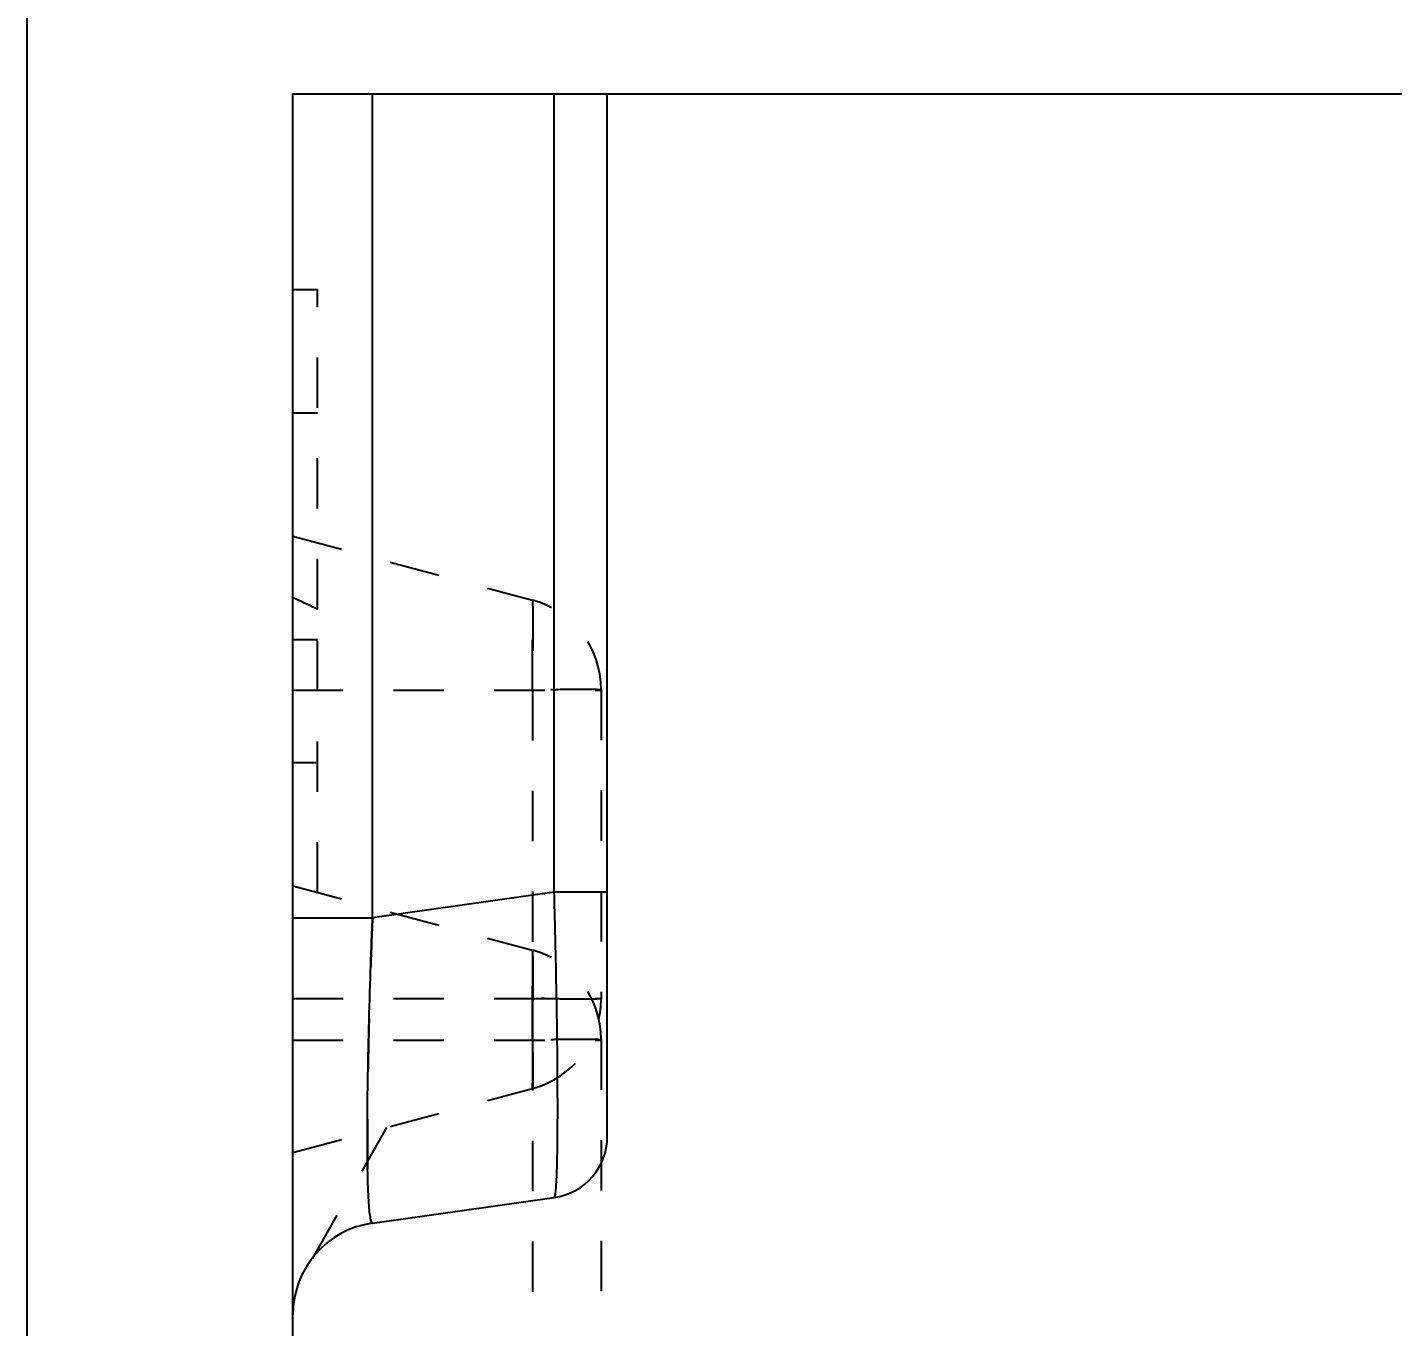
# Model space of a CAD drawing. Header units: millimetres. Extents: x 564 to 2602, y -1989 to 1042.
# Drawn here: x 1043.51 to 1087.81, y -654.8 to -612.65 of the extents above; entities that cross this region are included whole.
import ezdxf

# ---------------------------------------------------------------- set-up
doc = ezdxf.new("R2010")
doc.units = ezdxf.units.MM
doc.header["$LTSCALE"] = 16.335
doc.header["$PDMODE"] = 3
doc.header["$PDSIZE"] = 0.3125
doc.linetypes.add('HIDDEN', pattern=[0.2, 0.1, -0.1])
doc.layers.get('0').update_dxf_attribs({"linetype": 'CONTINUOUS'})
doc.layers.get('Defpoints').update_dxf_attribs({"linetype": 'CONTINUOUS'})
doc.layers.add('DEFAULT_2', color=8, linetype='HIDDEN')
doc.styles.get("Standard").update_dxf_attribs({"font": 'txt', "width": 0.8})
doc.dimstyles.new('STANDARD$0', dxfattribs={"dimscale": 2, "dimtxt": 3, "dimasz": 3, "dimexe": 1.25, "dimexo": 0.625, "dimgap": 0.5, "dimtad": 0, "dimdsep": 46, "dimlunit": 6, "dimtxsty": 'Standard', "dimblk": 'CLOSEDBLANK', "dimcen": 0, "dimclrt": 2, "dimazin": 2, "dimtfac": 2, "dimtmove": 1, "dimatfit": 3, "dimfxl": 0, "dimtolj": 1, "dimtzin": 0, "dimarcsym": 0})

# ---------------------------------------------------------------- blocks, each defined once
blk = doc.blocks.new('_ClosedBlank')
at = {"color": 0, "linetype": 'ByBlock', "lineweight": -2}
for p, q in [((-1, 0.1667), (0, 0)), ((-1, 0.1667), (-1, -0.1667)), ((0, 0), (-1, -0.1667))]:
    blk.add_line(p, q, dxfattribs=at)
blk = doc.blocks.new('*D160')
at = {"color": 6, "linetype": 'Continuous', "lineweight": -2}
for p, q in [((1043.513, -662.516), (1043.513, -587.525)), ((1053.513, -587.525), (1059.546, -587.525)), ((1103.831, -587.525), (1090.212, -587.525)), ((1113.831, -651.808), (1113.831, -587.525))]:
    blk.add_line(p, q, dxfattribs=at)
at = {"layer": 'Defpoints', "color": 0}
for p in [(1043.513, -587.525), (1113.831, -651.808), (1043.513, -662.516)]:
    blk.add_point(p, dxfattribs=at)
at = {"color": 6, "lineweight": -2, "xscale": 10, "yscale": 10, "zscale": 10, "rotation": 180}
blk.add_blockref('_ClosedBlank', (1043.513, -587.525), dxfattribs=at)
at = {"color": 6, "lineweight": -2, "xscale": 10, "yscale": 10, "zscale": 10}
blk.add_blockref('_ClosedBlank', (1113.831, -587.525), dxfattribs=at)
at = {"color": 4, "insert": (1074.879, -587.525), "char_height": 10, "attachment_point": 5}
blk.add_mtext('\\A1;70.32', dxfattribs=at)

msp = doc.modelspace()

# ---------------------------------------------------------------- linework, layer by layer
at = {"color": 7, "linetype": 'Continuous'}
for p, q in [((1052.131, -865.805), (1052.131, -614.805)), ((1052.131, -614.805), (1113.831, -614.805)), ((1054.713, -641.54), (1054.713, -614.805)), ((1060.609, -640.711), (1060.609, -614.805)), ((1062.331, -648.633), (1062.331, -614.805)), ((1060.609, -640.711), (1054.713, -641.54)), ((1062.331, -640.711), (1060.609, -640.711)), ((1052.131, -641.54), (1054.713, -641.54)), ((1054.713, -651.442), (1060.609, -650.614))]:
    msp.add_line(p, q, dxfattribs=at)
for centre, radius, start, end in [((1060.331, -648.633), 2, 278, 0), ((1055.131, -654.413), 3, 98, 180)]:
    msp.add_arc(centre, radius, start, end, dxfattribs=at)
for points, knots in [([(1060.609, -650.614), (1060.615, -650.613), (1060.627, -650.593), (1060.636, -650.557), (1060.648, -650.495), (1060.663, -650.368), (1060.679, -650.152), (1060.694, -649.825), (1060.706, -649.411), (1060.714, -648.913), (1060.72, -648.337), (1060.721, -647.686), (1060.719, -646.969), (1060.712, -645.898), (1060.693, -644.449), (1060.658, -642.617), (1060.627, -641.355), (1060.609, -640.711)], [0, 0, 0, 0, 0.00189, 0.00583, 0.01204, 0.020559, 0.044534, 0.077612, 0.119518, 0.169893, 0.228251, 0.294062, 0.366671, 0.445384, 0.617959, 0.805237, 1, 1, 1, 1]), ([(1054.713, -651.442), (1054.695, -651.445), (1054.658, -651.364), (1054.638, -651.243), (1054.607, -651.004), (1054.587, -650.687), (1054.568, -650.276), (1054.555, -649.782), (1054.547, -649.205), (1054.544, -648.292), (1054.555, -646.997), (1054.588, -645.297), (1054.641, -643.454), (1054.687, -642.186), (1054.713, -641.54)], [0, 0, 0, 0, 0.005619, 0.019653, 0.042892, 0.075315, 0.116714, 0.166771, 0.225009, 0.2909, 0.442853, 0.61641, 0.804621, 1, 1, 1, 1])]:
    msp.add_open_spline(points, degree=3, knots=knots, dxfattribs=at)
at = {"layer": 'DEFAULT_2', "color": 8, "linetype": 'HIDDEN'}
for p, q in [((1052.131, -621.155), (1052.931, -621.155)), ((1052.931, -631.528), (1052.931, -621.155)), ((1052.131, -625.155), (1052.931, -625.155)), ((1052.131, -629.155), (1059.907, -631.239)), ((1052.131, -632.505), (1052.931, -632.505)), ((1052.931, -640.72), (1052.931, -632.505)), ((1052.131, -634.155), (1062.131, -634.155)), ((1059.907, -634.155), (1059.907, -644.155)), ((1062.131, -634.137), (1062.131, -644.174)), ((1052.131, -636.505), (1052.931, -636.505)), ((1052.131, -640.505), (1059.907, -642.589)), ((1052.131, -644.155), (1062.131, -644.155)), ((1052.131, -645.505), (1062.131, -645.505)), ((1059.907, -645.505), (1059.907, -663.505)), ((1062.131, -645.487), (1062.131, -663.524)), ((1052.131, -649.155), (1059.907, -647.072)), ((1055.171, -648.341), (1052.131, -653.692))]:
    msp.add_line(p, q, dxfattribs=at)
for centre, radius, start, end in [((1041.587, -654.829), 25.915, 64.0408, 65.9922), ((1059.131, -634.137), 3, 0, 75), ((1059.131, -645.487), 3, 0, 75), ((1059.131, -644.174), 3, 285, 0)]:
    msp.add_arc(centre, radius, start, end, dxfattribs=at)
for points, knots in [([(1059.907, -634.155), (1059.907, -633.783), (1059.908, -633.243), (1059.909, -632.556), (1059.909, -632.12), (1059.91, -631.803), (1059.911, -631.593), (1059.912, -631.469), (1059.911, -631.378), (1059.911, -631.296), (1059.907, -631.276), (1059.909, -631.235), (1059.907, -631.239)], [0, 0, 0, 0, 0.382627, 0.555422, 0.706883, 0.831155, 0.881484, 0.923401, 0.956564, 0.980627, 0.99523, 1, 1, 1, 1]), ([(1059.907, -634.155), (1059.907, -633.783), (1059.908, -633.243), (1059.909, -632.556), (1059.909, -632.12), (1059.91, -631.803), (1059.911, -631.593), (1059.912, -631.469), (1059.911, -631.378), (1059.911, -631.296), (1059.907, -631.276), (1059.909, -631.235), (1059.907, -631.239)], [0, 0, 0, 0, 0.382627, 0.555422, 0.706883, 0.831155, 0.881484, 0.923401, 0.956564, 0.980627, 0.99523, 1, 1, 1, 1]), ([(1059.907, -631.239), (1059.911, -631.524), (1059.907, -632.124), (1059.915, -633.096), (1059.908, -633.783), (1059.907, -634.155)], [0, 0, 0, 0, 0.293021, 0.6174, 1, 1, 1, 1]), ([(1062.131, -634.155), (1062.127, -634.155), (1062.114, -634.151), (1062.084, -634.147), (1062.035, -634.14), (1061.93, -634.134), (1061.753, -634.135), (1061.362, -634.139), (1060.738, -634.13), (1060.204, -634.155), (1059.907, -634.155)], [0, 0, 0, 0, 0.004686, 0.018402, 0.040921, 0.072094, 0.159793, 0.279187, 0.599837, 1, 1, 1, 1]), ([(1054.713, -641.54), (1054.687, -642.186), (1054.641, -643.454), (1054.588, -645.297), (1054.555, -646.997), (1054.544, -648.293), (1054.547, -649.206), (1054.555, -649.782), (1054.568, -650.277), (1054.587, -650.688), (1054.607, -651.004), (1054.638, -651.243), (1054.658, -651.364), (1054.695, -651.445), (1054.713, -651.442)], [0, 0, 0, 0, 0.19538, 0.383644, 0.557243, 0.709203, 0.775078, 0.8333, 0.883326, 0.924709, 0.957116, 0.980347, 0.99438, 1, 1, 1, 1]), ([(1059.907, -645.505), (1059.907, -645.133), (1059.908, -644.593), (1059.909, -643.906), (1059.909, -643.47), (1059.91, -643.153), (1059.911, -642.943), (1059.912, -642.819), (1059.911, -642.728), (1059.911, -642.646), (1059.907, -642.626), (1059.909, -642.585), (1059.907, -642.589)], [0, 0, 0, 0, 0.382627, 0.555422, 0.706883, 0.831155, 0.881484, 0.923401, 0.956564, 0.980627, 0.99523, 1, 1, 1, 1]), ([(1059.909, -644.155), (1059.909, -644.065), (1059.909, -643.828), (1059.909, -643.47), (1059.91, -643.153), (1059.911, -642.943), (1059.912, -642.819), (1059.911, -642.728), (1059.911, -642.646), (1059.907, -642.626), (1059.909, -642.585), (1059.907, -642.589)], [0, 0, 0, 0, 0.172271, 0.454266, 0.685639, 0.779343, 0.857386, 0.919129, 0.963931, 0.991119, 1, 1, 1, 1]), ([(1059.909, -644.155), (1059.909, -644.065), (1059.909, -643.828), (1059.909, -643.47), (1059.91, -643.153), (1059.911, -642.943), (1059.912, -642.819), (1059.911, -642.728), (1059.911, -642.646), (1059.907, -642.626), (1059.909, -642.585), (1059.907, -642.589)], [0, 0, 0, 0, 0.172271, 0.454266, 0.685639, 0.779343, 0.857386, 0.919129, 0.963931, 0.991119, 1, 1, 1, 1]), ([(1059.907, -645.505), (1059.907, -645.133), (1059.908, -644.593), (1059.909, -643.906), (1059.909, -643.47), (1059.91, -643.153), (1059.911, -642.943), (1059.912, -642.819), (1059.911, -642.728), (1059.911, -642.646), (1059.907, -642.626), (1059.909, -642.585), (1059.907, -642.589)], [0, 0, 0, 0, 0.382627, 0.555422, 0.706883, 0.831155, 0.881484, 0.923401, 0.956564, 0.980627, 0.99523, 1, 1, 1, 1]), ([(1059.907, -642.589), (1059.911, -642.874), (1059.907, -643.474), (1059.915, -644.446), (1059.908, -645.133), (1059.907, -645.505)], [0, 0, 0, 0, 0.293021, 0.6174, 1, 1, 1, 1]), ([(1059.907, -644.155), (1059.907, -644.527), (1059.908, -645.067), (1059.909, -645.755), (1059.909, -646.19), (1059.91, -646.508), (1059.911, -646.717), (1059.912, -646.841), (1059.911, -646.932), (1059.911, -647.014), (1059.907, -647.035), (1059.909, -647.076), (1059.907, -647.072)], [0, 0, 0, 0, 0.382627, 0.555422, 0.706883, 0.831155, 0.881484, 0.923401, 0.956564, 0.980627, 0.99523, 1, 1, 1, 1]), ([(1061.82, -644.176), (1061.706, -644.175), (1061.444, -644.172), (1061.004, -644.178), (1060.48, -644.166), (1060.105, -644.156), (1059.907, -644.155)], [0, 0, 0, 0, 0.178153, 0.411517, 0.689943, 1, 1, 1, 1]), ([(1059.907, -647.072), (1059.911, -646.787), (1059.907, -646.187), (1059.915, -645.215), (1059.908, -644.527), (1059.907, -644.155)], [0, 0, 0, 0, 0.293021, 0.6174, 1, 1, 1, 1]), ([(1059.907, -644.155), (1059.907, -644.527), (1059.908, -644.977), (1059.908, -645.427), (1059.909, -645.505)], [0, 0, 0, 0, 0.826597, 1, 1, 1, 1]), ([(1062.131, -644.155), (1062.124, -644.155), (1062.098, -644.164), (1062.039, -644.169), (1061.942, -644.177), (1061.865, -644.176), (1061.82, -644.176)], [0, 0, 0, 0, 0.065191, 0.255826, 0.56834, 1, 1, 1, 1]), ([(1062.131, -645.505), (1062.127, -645.505), (1062.114, -645.501), (1062.084, -645.497), (1062.035, -645.49), (1061.93, -645.484), (1061.753, -645.485), (1061.362, -645.489), (1060.738, -645.48), (1060.204, -645.505), (1059.907, -645.505)], [0, 0, 0, 0, 0.004686, 0.018402, 0.040921, 0.072094, 0.159793, 0.279187, 0.599837, 1, 1, 1, 1]), ([(1059.909, -645.505), (1059.909, -645.595), (1059.909, -645.832), (1059.909, -646.19), (1059.91, -646.508), (1059.911, -646.717), (1059.912, -646.841), (1059.911, -646.932), (1059.911, -647.014), (1059.907, -647.035), (1059.909, -647.076), (1059.907, -647.072)], [0, 0, 0, 0, 0.172271, 0.454266, 0.685639, 0.779343, 0.857386, 0.919129, 0.963931, 0.991119, 1, 1, 1, 1])]:
    msp.add_open_spline(points, degree=3, knots=knots, dxfattribs=at)

# ---------------------------------------------------------------- dimensions: what is measured, and where the dimension line sits
dim = msp.add_linear_dim(base=(1043.513, -587.525), p1=(1113.831, -651.808), p2=(1043.513, -662.516), dimstyle='STANDARD$0', override={"dimtxt": 5, "dimasz": 5, "dimexe": 0, "dimexo": 0, "dimgap": 0, "dimzin": 0, "dimclrd": 6, "dimclre": 6, "dimclrt": 4, "dimfxl": 1.25})
dim.commit()
dim.dimension.update_dxf_attribs({"geometry": '*D160', "text_midpoint": (1074.879, -587.525), "dimtype": 160})

doc.saveas('drawing.dxf')
